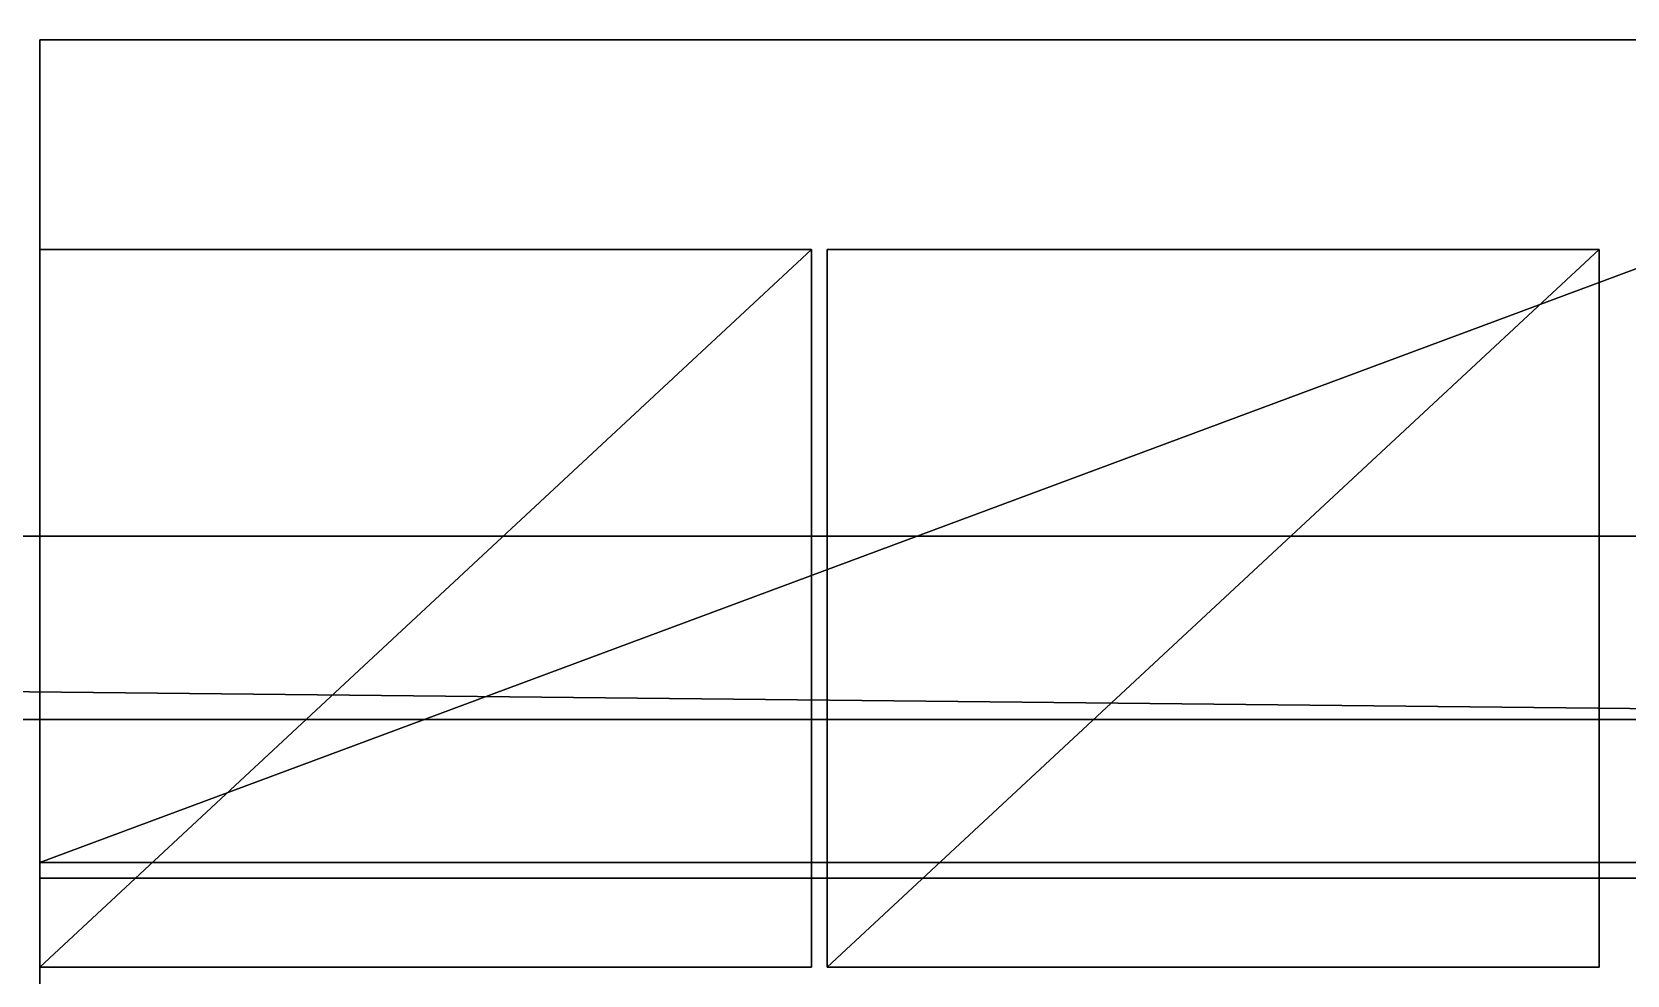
# Model space of a CAD drawing. Header units: millimetres. Extents: x -3100 to 14040, y -1280 to 1295.
# Drawn here: x 11900 to 13117, y -665 to 55 of the extents above; entities that cross this region are included whole.
import ezdxf

# ---------------------------------------------------------------- set-up
doc = ezdxf.new("R2010")
doc.units = ezdxf.units.MM

msp = doc.modelspace()

# ---------------------------------------------------------------- linework, layer by layer
at = {"layer": 'CAD_75LAB'}
for points in [[(14040, -1280, 1160), (-40, -1280, 1160), (-40, 1280, 1160)], [(14040, 1280, 1160), (14040, -1280, 1160), (-40, 1280, 1160)], [(14040, -1280, 1250), (-40, 1280, 1250), (-40, -1280, 1250)], [(14040, 1280, 1250), (-40, 1280, 1250), (14040, -1280, 1250)], [(11906, -579, 1827), (11906, 49, 1253), (11906, -579, 1253)], [(11906, -579, 1827), (11906, 49, 1827), (11906, 49, 1253)], [(13594, 49, 1827), (13594, 49, 1253), (11906, 49, 1253)], [(13594, 49, 1827), (11906, 49, 1253), (11906, 49, 1827)], [(13594, 49, 1253), (11906, -579, 1253), (11906, 49, 1253)], [(13594, 49, 1253), (13594, -579, 1253), (11906, -579, 1253)], [(13594, 49, 1827), (11906, 49, 1827), (11906, -579, 1827)], [(13594, 49, 1827), (11906, -579, 1827), (13594, -579, 1827)], [(11906, -659, 2136), (11906, -111, 1833), (11906, -659, 1833)], [(11906, -659, 2136), (11906, -111, 2136), (11906, -111, 1833)], [(12495, -111, 1833), (11906, -111, 1833), (11906, -111, 2136)], [(12495, -111, 2136), (12495, -111, 1833), (11906, -111, 2136)], [(12495, -111, 1833), (11906, -659, 1833), (11906, -111, 1833)], [(12495, -111, 1833), (12495, -659, 1833), (11906, -659, 1833)], [(12495, -111, 2136), (11906, -111, 2136), (11906, -659, 2136)], [(12495, -111, 2136), (11906, -659, 2136), (12495, -659, 2136)], [(11906, -659, 2445), (11906, -111, 2142), (11906, -659, 2142)], [(11906, -659, 2445), (11906, -111, 2445), (11906, -111, 2142)], [(12495, -111, 2142), (11906, -111, 2142), (11906, -111, 2445)], [(12495, -111, 2445), (12495, -111, 2142), (11906, -111, 2445)], [(12495, -111, 2142), (11906, -659, 2142), (11906, -111, 2142)], [(12495, -111, 2142), (12495, -659, 2142), (11906, -659, 2142)], [(12495, -111, 2445), (11906, -111, 2445), (11906, -659, 2445)], [(12495, -111, 2445), (11906, -659, 2445), (12495, -659, 2445)], [(11906, -659, 2754), (11906, -111, 2451), (11906, -659, 2451)], [(11906, -659, 2754), (11906, -111, 2754), (11906, -111, 2451)], [(12495, -111, 2451), (11906, -111, 2451), (11906, -111, 2754)], [(12495, -111, 2754), (12495, -111, 2451), (11906, -111, 2754)], [(12495, -111, 2451), (11906, -659, 2451), (11906, -111, 2451)], [(12495, -111, 2451), (12495, -659, 2451), (11906, -659, 2451)], [(12495, -111, 2754), (11906, -111, 2754), (11906, -659, 2754)], [(12495, -111, 2754), (11906, -659, 2754), (12495, -659, 2754)], [(11906, -659, 3063), (11906, -111, 2760), (11906, -659, 2760)], [(11906, -659, 3063), (11906, -111, 3063), (11906, -111, 2760)], [(12495, -111, 2760), (11906, -111, 2760), (11906, -111, 3063)], [(12495, -111, 3063), (12495, -111, 2760), (11906, -111, 3063)], [(12495, -111, 2760), (11906, -659, 2760), (11906, -111, 2760)], [(12495, -111, 2760), (12495, -659, 2760), (11906, -659, 2760)], [(12495, -111, 3063), (11906, -111, 3063), (11906, -659, 3063)], [(12495, -111, 3063), (11906, -659, 3063), (12495, -659, 3063)], [(11906, -659, 3372), (11906, -111, 3069), (11906, -659, 3069)], [(11906, -659, 3372), (11906, -111, 3372), (11906, -111, 3069)], [(12495, -111, 3069), (11906, -111, 3069), (11906, -111, 3372)], [(12495, -111, 3372), (12495, -111, 3069), (11906, -111, 3372)], [(12495, -111, 3069), (11906, -659, 3069), (11906, -111, 3069)], [(12495, -111, 3069), (12495, -659, 3069), (11906, -659, 3069)], [(12495, -111, 3372), (11906, -111, 3372), (11906, -659, 3372)], [(12495, -111, 3372), (11906, -659, 3372), (12495, -659, 3372)], [(11906, -659, 3681), (11906, -111, 3378), (11906, -659, 3378)], [(11906, -659, 3681), (11906, -111, 3681), (11906, -111, 3378)], [(12495, -111, 3378), (11906, -111, 3378), (11906, -111, 3681)], [(12495, -111, 3681), (12495, -111, 3378), (11906, -111, 3681)], [(12495, -111, 3378), (11906, -659, 3378), (11906, -111, 3378)], [(12495, -111, 3378), (12495, -659, 3378), (11906, -659, 3378)], [(12495, -111, 3681), (11906, -111, 3681), (11906, -659, 3681)], [(12495, -111, 3681), (11906, -659, 3681), (12495, -659, 3681)], [(12495, -659, 2136), (12495, -659, 1833), (12495, -111, 1833)], [(12495, -659, 2136), (12495, -111, 1833), (12495, -111, 2136)], [(12495, -659, 2445), (12495, -659, 2142), (12495, -111, 2142)], [(12495, -659, 2445), (12495, -111, 2142), (12495, -111, 2445)], [(12495, -659, 2754), (12495, -659, 2451), (12495, -111, 2451)], [(12495, -659, 2754), (12495, -111, 2451), (12495, -111, 2754)], [(12495, -659, 3063), (12495, -659, 2760), (12495, -111, 2760)], [(12495, -659, 3063), (12495, -111, 2760), (12495, -111, 3063)], [(12495, -659, 3372), (12495, -659, 3069), (12495, -111, 3069)], [(12495, -659, 3372), (12495, -111, 3069), (12495, -111, 3372)], [(12495, -659, 3681), (12495, -659, 3378), (12495, -111, 3378)], [(12495, -659, 3681), (12495, -111, 3378), (12495, -111, 3681)], [(12507, -659, 2136), (12507, -111, 1833), (12507, -659, 1833)], [(12507, -659, 2136), (12507, -111, 2136), (12507, -111, 1833)], [(13096, -111, 1833), (12507, -111, 1833), (12507, -111, 2136)], [(13096, -111, 2136), (13096, -111, 1833), (12507, -111, 2136)], [(13096, -111, 1833), (12507, -659, 1833), (12507, -111, 1833)], [(13096, -111, 1833), (13096, -659, 1833), (12507, -659, 1833)], [(13096, -111, 2136), (12507, -111, 2136), (12507, -659, 2136)], [(13096, -111, 2136), (12507, -659, 2136), (13096, -659, 2136)], [(12507, -659, 2445), (12507, -111, 2142), (12507, -659, 2142)], [(12507, -659, 2445), (12507, -111, 2445), (12507, -111, 2142)], [(13096, -111, 2142), (12507, -111, 2142), (12507, -111, 2445)], [(13096, -111, 2445), (13096, -111, 2142), (12507, -111, 2445)], [(13096, -111, 2142), (12507, -659, 2142), (12507, -111, 2142)], [(13096, -111, 2142), (13096, -659, 2142), (12507, -659, 2142)], [(13096, -111, 2445), (12507, -111, 2445), (12507, -659, 2445)], [(13096, -111, 2445), (12507, -659, 2445), (13096, -659, 2445)], [(12507, -659, 2754), (12507, -111, 2451), (12507, -659, 2451)], [(12507, -659, 2754), (12507, -111, 2754), (12507, -111, 2451)], [(13096, -111, 2451), (12507, -111, 2451), (12507, -111, 2754)], [(13096, -111, 2754), (13096, -111, 2451), (12507, -111, 2754)], [(13096, -111, 2451), (12507, -659, 2451), (12507, -111, 2451)], [(13096, -111, 2451), (13096, -659, 2451), (12507, -659, 2451)], [(13096, -111, 2754), (12507, -111, 2754), (12507, -659, 2754)], [(13096, -111, 2754), (12507, -659, 2754), (13096, -659, 2754)], [(12507, -659, 3063), (12507, -111, 2760), (12507, -659, 2760)], [(12507, -659, 3063), (12507, -111, 3063), (12507, -111, 2760)], [(13096, -111, 2760), (12507, -111, 2760), (12507, -111, 3063)], [(13096, -111, 3063), (13096, -111, 2760), (12507, -111, 3063)], [(13096, -111, 2760), (12507, -659, 2760), (12507, -111, 2760)], [(13096, -111, 2760), (13096, -659, 2760), (12507, -659, 2760)], [(13096, -111, 3063), (12507, -111, 3063), (12507, -659, 3063)], [(13096, -111, 3063), (12507, -659, 3063), (13096, -659, 3063)], [(12507, -659, 3372), (12507, -111, 3069), (12507, -659, 3069)], [(12507, -659, 3372), (12507, -111, 3372), (12507, -111, 3069)], [(13096, -111, 3069), (12507, -111, 3069), (12507, -111, 3372)], [(13096, -111, 3372), (13096, -111, 3069), (12507, -111, 3372)], [(13096, -111, 3069), (12507, -659, 3069), (12507, -111, 3069)], [(13096, -111, 3069), (13096, -659, 3069), (12507, -659, 3069)], [(13096, -111, 3372), (12507, -111, 3372), (12507, -659, 3372)], [(13096, -111, 3372), (12507, -659, 3372), (13096, -659, 3372)], [(12507, -659, 3681), (12507, -111, 3378), (12507, -659, 3378)], [(12507, -659, 3681), (12507, -111, 3681), (12507, -111, 3378)], [(13096, -111, 3378), (12507, -111, 3378), (12507, -111, 3681)], [(13096, -111, 3681), (13096, -111, 3378), (12507, -111, 3681)], [(13096, -111, 3378), (12507, -659, 3378), (12507, -111, 3378)], [(13096, -111, 3378), (13096, -659, 3378), (12507, -659, 3378)], [(13096, -111, 3681), (12507, -111, 3681), (12507, -659, 3681)], [(13096, -111, 3681), (12507, -659, 3681), (13096, -659, 3681)], [(13096, -659, 2136), (13096, -659, 1833), (13096, -111, 1833)], [(13096, -659, 2136), (13096, -111, 1833), (13096, -111, 2136)], [(13096, -659, 2445), (13096, -659, 2142), (13096, -111, 2142)], [(13096, -659, 2445), (13096, -111, 2142), (13096, -111, 2445)], [(13096, -659, 2754), (13096, -659, 2451), (13096, -111, 2451)], [(13096, -659, 2754), (13096, -111, 2451), (13096, -111, 2754)], [(13096, -659, 3063), (13096, -659, 2760), (13096, -111, 2760)], [(13096, -659, 3063), (13096, -111, 2760), (13096, -111, 3063)], [(13096, -659, 3372), (13096, -659, 3069), (13096, -111, 3069)], [(13096, -659, 3372), (13096, -111, 3069), (13096, -111, 3372)], [(13096, -659, 3681), (13096, -659, 3378), (13096, -111, 3378)], [(13096, -659, 3681), (13096, -111, 3378), (13096, -111, 3681)], [(13960, -330, 1160), (13960, -330, 910), (300, -330, 910)], [(13960, -330, 1160), (300, -330, 910), (300, -330, 1160)], [(13960, -470, 910), (300, -470, 910), (300, -330, 910)], [(13960, -330, 910), (13960, -470, 910), (300, -330, 910)], [(13960, -470, 1160), (300, -330, 1160), (300, -470, 1160)], [(13960, -330, 1160), (300, -330, 1160), (13960, -470, 1160)], [(13960, -470, 1160), (300, -470, 910), (13960, -470, 910)], [(13960, -470, 1160), (300, -470, 1160), (300, -470, 910)], [(13594, -579, 1827), (11906, -579, 1253), (13594, -579, 1253)], [(13594, -579, 1827), (11906, -579, 1827), (11906, -579, 1253)], [(11906, -1219, 1827), (11906, -591, 1253), (11906, -1219, 1253)], [(11906, -1219, 1827), (11906, -591, 1827), (11906, -591, 1253)], [(13594, -591, 1827), (13594, -591, 1253), (11906, -591, 1253)], [(13594, -591, 1827), (11906, -591, 1253), (11906, -591, 1827)], [(13594, -591, 1253), (11906, -1219, 1253), (11906, -591, 1253)], [(13594, -591, 1253), (13594, -1219, 1253), (11906, -1219, 1253)], [(13594, -591, 1827), (11906, -591, 1827), (11906, -1219, 1827)], [(13594, -591, 1827), (11906, -1219, 1827), (13594, -1219, 1827)], [(12495, -659, 1833), (11906, -659, 2136), (11906, -659, 1833)], [(12495, -659, 2136), (11906, -659, 2136), (12495, -659, 1833)], [(12495, -659, 2142), (11906, -659, 2445), (11906, -659, 2142)], [(12495, -659, 2445), (11906, -659, 2445), (12495, -659, 2142)], [(12495, -659, 2451), (11906, -659, 2754), (11906, -659, 2451)], [(12495, -659, 2754), (11906, -659, 2754), (12495, -659, 2451)], [(12495, -659, 2760), (11906, -659, 3063), (11906, -659, 2760)], [(12495, -659, 3063), (11906, -659, 3063), (12495, -659, 2760)], [(12495, -659, 3069), (11906, -659, 3372), (11906, -659, 3069)], [(12495, -659, 3372), (11906, -659, 3372), (12495, -659, 3069)], [(12495, -659, 3378), (11906, -659, 3681), (11906, -659, 3378)], [(12495, -659, 3681), (11906, -659, 3681), (12495, -659, 3378)], [(13096, -659, 1833), (12507, -659, 2136), (12507, -659, 1833)], [(13096, -659, 2136), (12507, -659, 2136), (13096, -659, 1833)], [(13096, -659, 2142), (12507, -659, 2445), (12507, -659, 2142)], [(13096, -659, 2445), (12507, -659, 2445), (13096, -659, 2142)], [(13096, -659, 2451), (12507, -659, 2754), (12507, -659, 2451)], [(13096, -659, 2754), (12507, -659, 2754), (13096, -659, 2451)], [(13096, -659, 2760), (12507, -659, 3063), (12507, -659, 2760)], [(13096, -659, 3063), (12507, -659, 3063), (13096, -659, 2760)], [(13096, -659, 3069), (12507, -659, 3372), (12507, -659, 3069)], [(13096, -659, 3372), (12507, -659, 3372), (13096, -659, 3069)], [(13096, -659, 3378), (12507, -659, 3681), (12507, -659, 3378)], [(13096, -659, 3681), (12507, -659, 3681), (13096, -659, 3378)]]:
    msp.add_3dface(points, dxfattribs=at)

doc.saveas('drawing.dxf')
